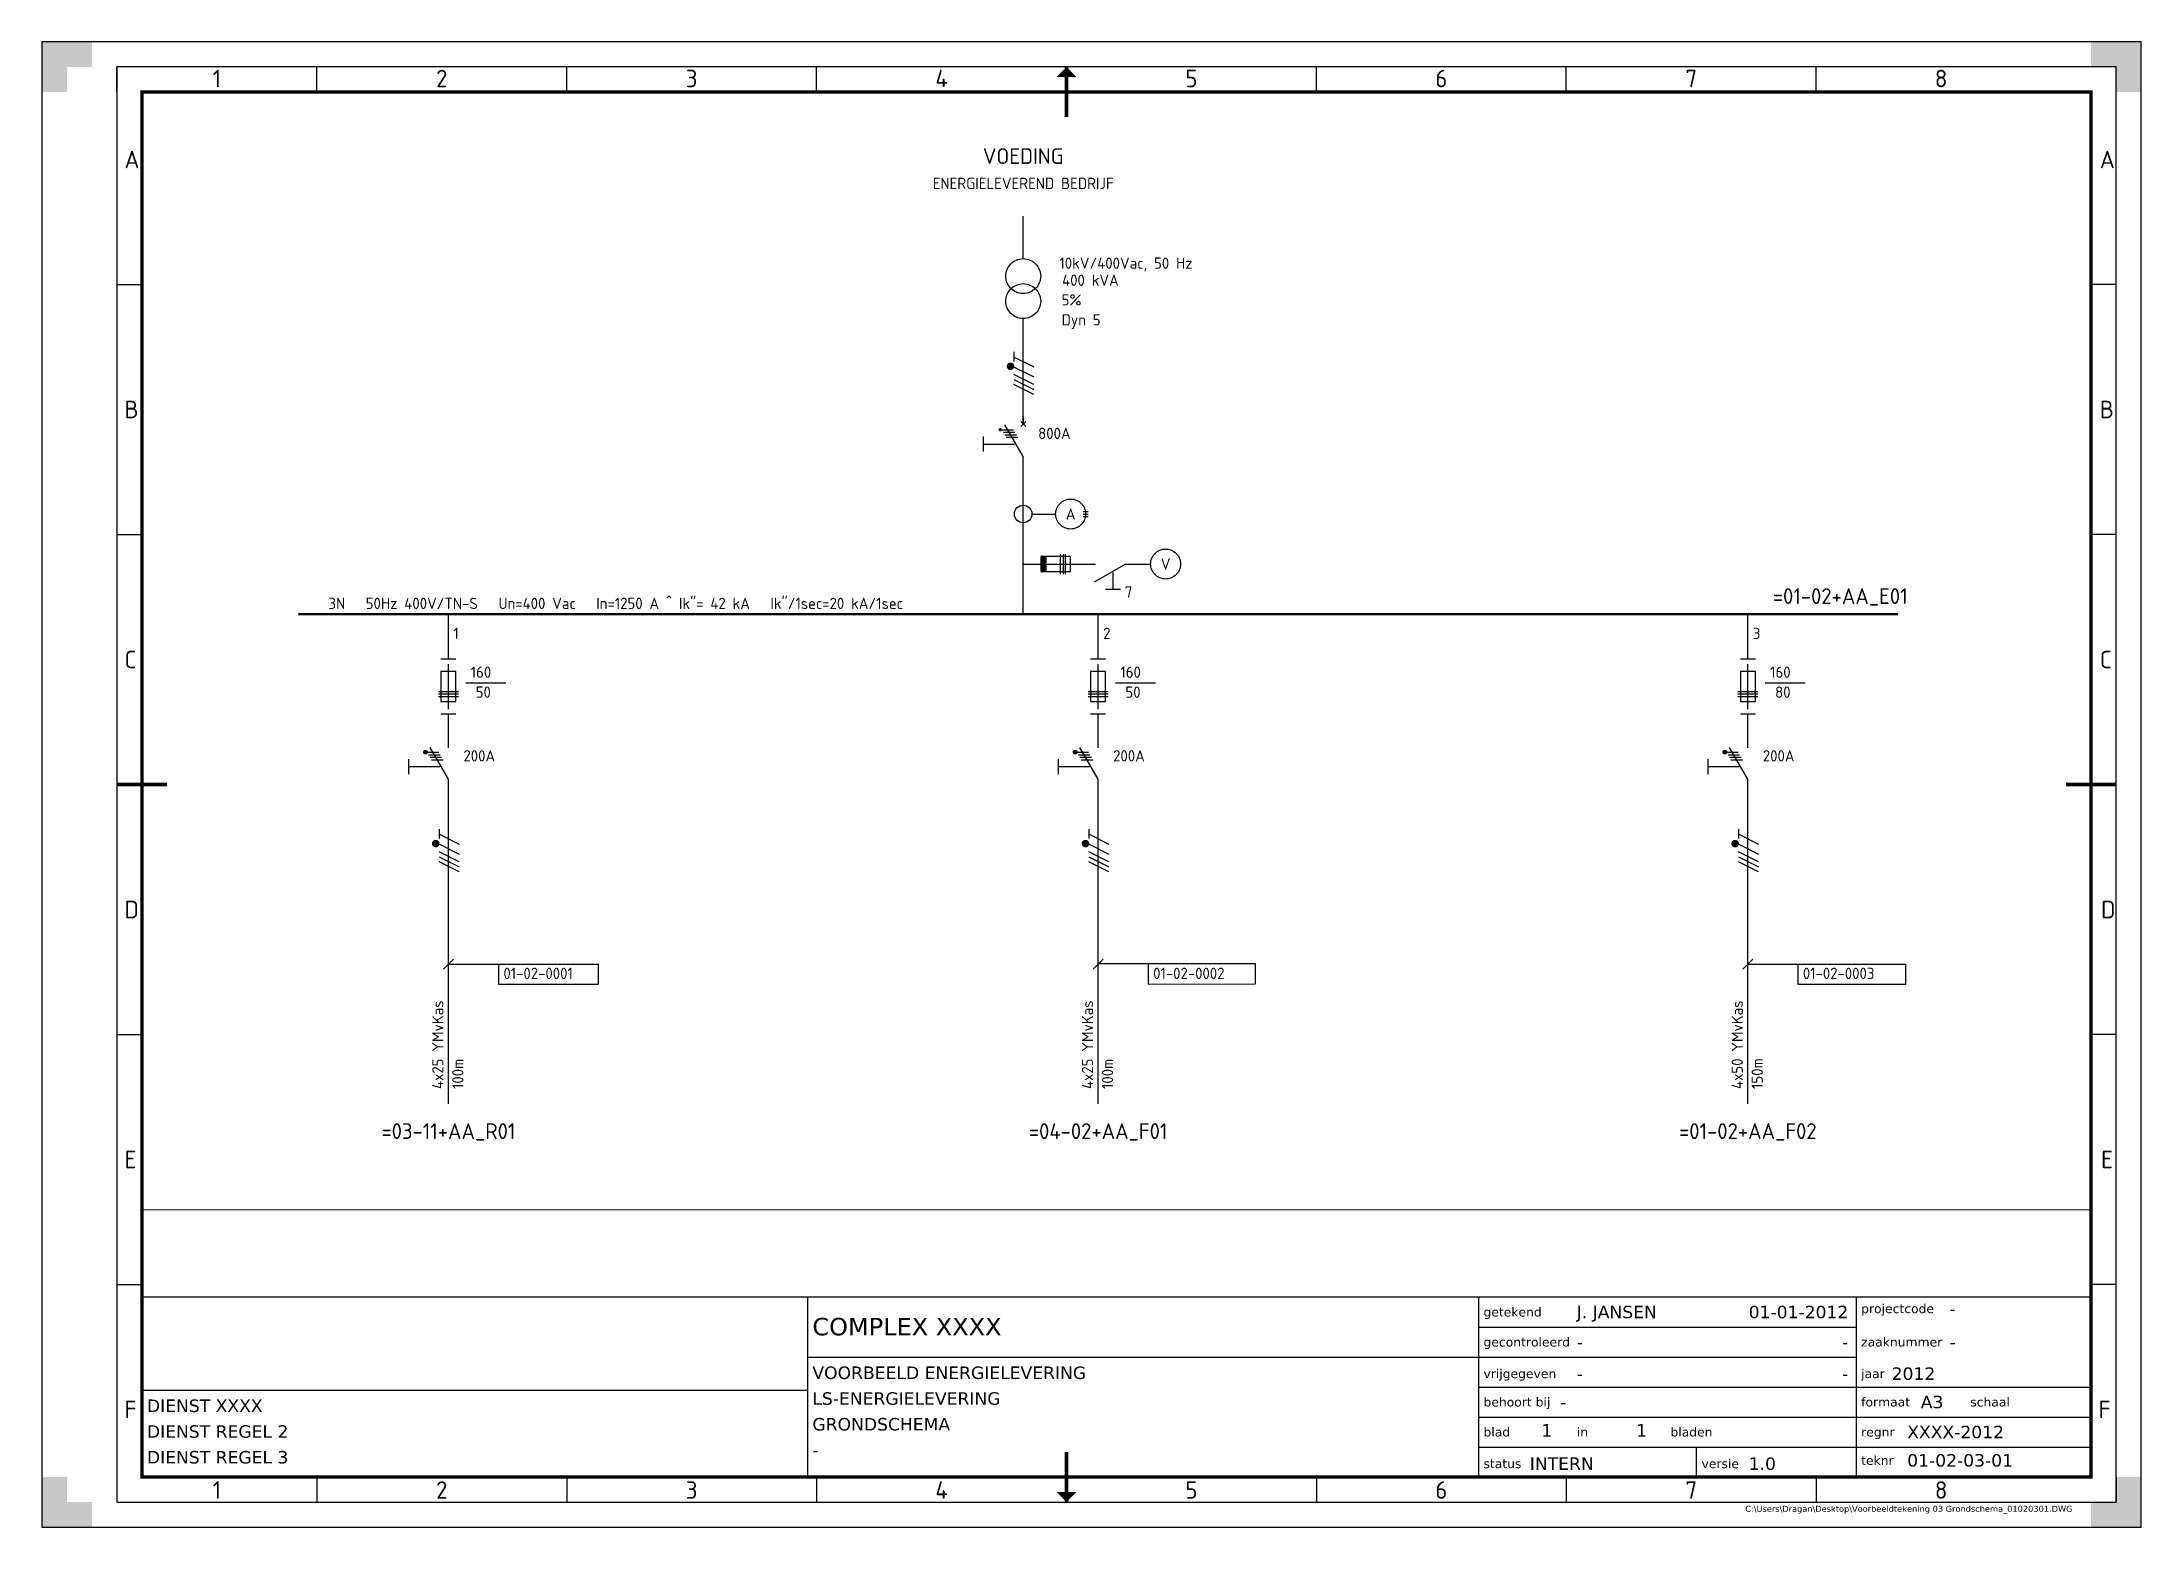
# Paper-space layout '01-02-03-01' of a CAD drawing. Extents: x 0 to 420, y 0 to 297.
# The model-space entities are those that its viewports show. They can reach past a viewport. Long polylines and large blocks are cut down to what shows.
import ezdxf
from ezdxf.enums import TextEntityAlignment as Align

# ---------------------------------------------------------------- set-up
doc = ezdxf.new("R2010")
doc.units = 0
for name, color, linetype, lineweight in [('N-CO-KL-ET_SCHEMA-T25', 7, 'Continuous', 25), ('N-CO-KL-ET_SCHEMA-T35', 50, 'Continuous', 35), ('N-CO-KL-ET_SCHEMA_COMPONENT-A', 10, 'Continuous', 25), ('N-CO-KL-ET_SCHEMA_COMPONENT-G', 10, 'Continuous', 25), ('N-CO-KL-ET_SCHEMA_COMPONENT-T25', 7, 'Continuous', 25), ('N-CO-KL-ET_SCHEMA_DIAGRAM-G', 7, 'Continuous', 25), ('N-CO-KL-ET_SCHEMA_DIAGRAM-T25', 7, 'Continuous', 25), ('N-CO-KL-ET_SCHEMA_KABEL-G', 50, 'Continuous', 25), ('N-CO-KL-ET_SCHEMA_VOEDINGSLIJN-G', 30, 'Continuous', 50), ('X-XX-AL-TEKENBLAD-S', 7, 'Continuous', 25), ('X-XX-AL-TEKENBLAD-T18', 7, 'Continuous', 18), ('X-XX-AL-TEKENBLAD-T25', 7, 'Continuous', 25), ('X-XX-AL-TEKENBLAD_KADER-G', 7, 'Continuous', 25), ('X-XX-AL-TEKENBLAD_KADER_AFSNIJMARKERING-G', 7, 'Continuous', 25), ('X-XX-AL-TEKENBLAD_KADER_CENTERMARKERING-G', 7, 'Continuous', 25), ('X-XX-AL-TEKENBLAD_KADER_ROOSTERVERDELING-G', 7, 'Continuous', 25), ('X-XX-AL-TEKENBLAD_KADER_ROOSTERVERDELING-T35', 7, 'Continuous', 35), ('X-XX-AL-TEKENBLAD_KADER_VOUWMERK-G', 7, 'Continuous', 18), ('X-XX-AL-TEKENBLAD_TITELBLOK-G', 7, 'Continuous', 25), ('X-XX-AL-TEKENBLAD_VIEWPORT-G', 7, 'Continuous', 18)]:
    doc.layers.add(name, color=color, linetype=linetype, lineweight=lineweight)
doc.styles.add('NLCS-ISO', font='NLCS-ISO.ttf')
doc.styles.get("Standard").update_dxf_attribs({"font": 'NLCS-ISO.ttf'})
doc.styles.add('VERDANA', font='verdana.ttf')

# ---------------------------------------------------------------- blocks, each defined once
blk = doc.blocks.new('SAL-TEKENBLAD-A3-SO')
at = {"layer": 'X-XX-AL-TEKENBLAD_KADER_AFSNIJMARKERING-G'}
for points in [[(10, 297), (0, 297), (0, 287), (5, 287), (5, 292), (10, 292)], [(420, 287), (420, 297), (410, 297), (410, 292), (415, 292), (415, 287)], [(0, 10), (0, 0), (10, 0), (10, 5), (5, 5), (5, 10)], [(410, 0), (420, 0), (420, 10), (415, 10), (415, 5), (410, 5)]]:
    blk.add_hatch(color=256, dxfattribs=at).paths.add_polyline_path(points)
at = {"layer": 'X-XX-AL-TEKENBLAD_KADER_VOUWMERK-G'}
for points in [[(203, 290), (205, 292), (207, 290)], [(203, 7), (205, 5), (207, 7)]]:
    blk.add_hatch(color=256, dxfattribs=at).paths.add_polyline_path(points)
at = {"layer": 'X-XX-AL-TEKENBLAD_KADER-G'}
for p, q in [((420, 297), (0, 297)), ((0, 297), (0, 0)), ((420, 0), (420, 297)), ((0, 0), (420, 0))]:
    blk.add_line(p, q, dxfattribs=at)
at = {"layer": 'X-XX-AL-TEKENBLAD_KADER-G', "const_width": 0.7}
blk.add_lwpolyline([(20, 10), (410, 10), (410, 287), (20, 287)], close=True, dxfattribs=at)
at = {"layer": 'X-XX-AL-TEKENBLAD_KADER_CENTERMARKERING-G', "const_width": 0.7, "flags": 128}
for points in [[(205, 292), (205, 282)], [(15, 148.5), (25, 148.5)], [(415, 148.5), (405, 148.5)], [(205, 5), (205, 15)]]:
    blk.add_lwpolyline(points, dxfattribs=at)
at = {"layer": 'X-XX-AL-TEKENBLAD_KADER_ROOSTERVERDELING-G'}
for p, q in [((415, 292), (15, 292)), ((15, 287), (15, 292)), ((15, 292), (15, 5)), ((55, 287), (55, 292)), ((105, 287), (105, 292)), ((155, 287), (155, 292)), ((255, 287), (255, 292)), ((305, 287), (305, 292)), ((355, 287), (355, 292)), ((415, 287), (415, 292)), ((415, 5), (415, 292)), ((15, 248.5), (20, 248.5)), ((415, 248.5), (410, 248.5)), ((15, 198.5), (20, 198.5)), ((415, 198.5), (410, 198.5)), ((15, 98.5), (20, 98.5)), ((415, 98.5), (410, 98.5)), ((15, 48.5), (20, 48.5)), ((415, 48.5), (410, 48.5)), ((15, 10), (15, 5)), ((55, 10), (55, 5)), ((105, 10), (105, 5)), ((155, 10), (155, 5)), ((255, 10), (255, 5)), ((305, 10), (305, 5)), ((355, 10), (355, 5)), ((415, 10), (415, 5)), ((15, 5), (415, 5))]:
    blk.add_line(p, q, dxfattribs=at)
at = {"layer": 'X-XX-AL-TEKENBLAD_KADER_ROOSTERVERDELING-T35', "lineweight": 35, "style": 'NLCS-ISO'}
for s, p in [('1', (35, 286.9)), ('2', (80, 286.9)), ('3', (130, 286.9)), ('4', (180, 286.9)), ('5', (230, 286.9)), ('6', (280, 286.9)), ('7', (330, 286.9)), ('8', (380, 286.9)), ('1', (35, 4.6)), ('2', (80, 4.6)), ('3', (130, 4.6)), ('4', (180, 4.6)), ('5', (230, 4.6)), ('6', (280, 4.6)), ('7', (330, 4.6)), ('8', (380, 4.6))]:
    blk.add_text(s, height=3.5, dxfattribs=at).set_placement(p, align=Align.BOTTOM_CENTER)
for s, p in [('A', (16.5, 273.5)), ('A', (411.75, 273.5)), ('B', (16.5, 223.5)), ('B', (411.75, 223.5)), ('C', (16.5, 173.5)), ('C', (411.75, 173.5)), ('D', (16.5, 123.5)), ('D', (412, 123.5)), ('E', (16.5, 73.5)), ('E', (412, 73.5)), ('F', (16.5, 23.5)), ('F', (411.5, 23.5))]:
    blk.add_text(s, height=3.5, dxfattribs=at).set_placement(p, align=Align.MIDDLE_LEFT)
blk = doc.blocks.new('SAL-TITELBLOK_RWS_LANG')
at = {"layer": 'X-XX-AL-TEKENBLAD_TITELBLOK-G'}
for p, q in [((-256.85, 36), (-256.85, 0)), ((-122.57, 36), (-122.57, 0)), ((-47, 36), (-47, 0)), ((-122.57, 30), (-47, 30)), ((-256.85, 24), (-122.57, 24)), ((-122.57, 24), (-47, 24)), ((-390, 17.4), (-256.85, 17.4)), ((-122.57, 18), (0, 18)), ((-122.57, 12), (0, 12)), ((-122.57, 6), (0, 6)), ((-78.94, 0), (-78.94, 6))]:
    blk.add_line(p, q, dxfattribs=at)
at = {"layer": 'X-XX-AL-TEKENBLAD_TITELBLOK-G', "const_width": 0.3}
blk.add_lwpolyline([(0, 0), (0, 36), (-390, 36), (-390, 0)], close=True, dxfattribs=at)
at = {"layer": 'X-XX-AL-TEKENBLAD-T18', "style": 'VERDANA'}
for s, p in [('getekend', (-121.57, 33)), ('projectcode', (-46, 33.67)), ('gecontroleerd', (-121.57, 27)), ('zaaknummer', (-46, 27)), ('vrijgegeven', (-121.57, 20.67)), ('jaar', (-46, 20.67)), ('behoort bij', (-121.57, 15)), ('formaat', (-46, 15)), ('schaal', (-24.17, 15)), ('blad                 in                     bladen', (-121.57, 9)), ('regnr', (-46, 9)), ('teknr', (-46, 3.33)), ('status', (-121.57, 2.67)), ('versie', (-77.94, 2.67))]:
    blk.add_text(s, height=1.8, dxfattribs=at).set_placement(p, align=Align.MIDDLE_LEFT)
at = {"layer": 'X-XX-AL-TEKENBLAD-T25', "insert": (-3.71, -5.76), "char_height": 1.2, "attachment_point": 3, "style": 'VERDANA'}
blk.add_mtext('C:\\\\Users\\\\Dragan\\\\Desktop\\\\Voorbeeldtekening 03 Grondschema_01020301.DWG', dxfattribs=at)
at = {"layer": 'X-XX-AL-TEKENBLAD-T25', "style": 'VERDANA', "flags": 3}
for tag, p in [('NL_META_DOCUMENTSOORT', (-44, 43.39)), ('NL_META_EIGENAAR', (-44, 38.55))]:
    blk.add_attdef(tag, p, '', height=2.5, dxfattribs=at)
at = {"layer": 'X-XX-AL-TEKENBLAD-T25', "style": 'VERDANA'}
for tag, p in [('NL_META_OPSTELLER', (-102.91, 33)), ('NL_META_PROJECTCODE', (-28.34, 33.67)), ('NL_META_CONTROLER', (-102.91, 27)), ('NL_META_ZAAKNUMMER', (-28.32, 27)), ('NL_META_AUTORISATOR', (-102.91, 20.67)), ('NL_META_JAAR', (-39.9, 20.67)), ('NL_META_RELATIE', (-106.2, 15)), ('NL_META_FORMAAT', (-34.08, 15)), ('NL_META_SCHAAL', (-14.74, 15)), ('NL_META_DOCUMENTNR', (-36.78, 9)), ('NL_META_ID_NUMMER', (-36.78, 3.33)), ('NL_META_DOCUMENTSTATUS', (-112.3, 2.67)), ('NL_META_REVISIE', (-68.51, 2.67))]:
    blk.add_attdef(tag, text='', height=2.5, dxfattribs=at).set_placement(p, align=Align.MIDDLE_LEFT)
for tag, p in [('NL_META_TEKEN_DATUM', (-48.57, 33)), ('NL_META_CONTROLE_DATUM', (-48.57, 27)), ('NL_META_VRIJGAVE_DATUM', (-48.57, 20.67))]:
    blk.add_attdef(tag, text='', height=2.5, dxfattribs=at).set_placement(p, align=Align.MIDDLE_RIGHT)
for tag, p, height in [('NL_META_PROJECTOMSCHRIJVING', (-255.85, 28.33), 3.5), ('NL_META_TEKENINGOMSCHRIJVING_01', (-255.85, 19.6), 2.5), ('NL_META_TEKENINGOMSCHRIJVING_02', (-255.85, 14.45), 2.5), ('NL_META_DIENST1', (-389, 13), 2.5), ('NL_META_DIENST2', (-389, 7.85), 2.5), ('NL_META_TEKENINGOMSCHRIJVING_03', (-255.85, 9.3), 2.5), ('NL_META_DIENST3', (-389, 2.7), 2.5), ('NL_META_TEKENINGOMSCHRIJVING_04', (-255.85, 4.15), 2.5)]:
    blk.add_attdef(tag, p, '', height=height, dxfattribs=at)
for tag, p in [('NL_META_BLADNUMMER', (-108.91, 9.33)), ('NL_META_AANTAL_BLADEN', (-89.95, 9.33))]:
    blk.add_attdef(tag, text='', height=2.5, dxfattribs=at).set_placement(p, align=Align.MIDDLE_CENTER)

msp = doc.modelspace()

# ---------------------------------------------------------------- hatches: boundary and pattern name
at = {"layer": 'N-CO-KL-ET_SCHEMA_COMPONENT-A'}
h = msp.add_hatch(color=256, dxfattribs=at)
h.dxf.hatch_style = 1
h.paths.add_polyline_path([(179.5, 130.53), (178.5, 130.53), (178.5, 129.03), (179.5, 129.03)])
h = msp.add_hatch(color=256, dxfattribs=at)
h.dxf.hatch_style = 1
h.paths.add_polyline_path([(179.5, 129.03), (178.5, 129.03), (178.5, 127.53), (179.5, 127.53)])

# ---------------------------------------------------------------- linework, layer by layer
at = {"layer": 'N-CO-KL-ET_SCHEMA_COMPONENT-G'}
for p, q in [((170.75, 155.89), (173.06, 155.89)), ((175, 150.53), (171.35, 156.84)), ((174.5, 157.53), (175.5, 156.53)), ((175.5, 157.53), (174.5, 156.53)), ((175, 158.53), (175, 157.03)), ((167, 154.53), (167, 151.53)), ((167, 153.03), (173.27, 153.03)), ((171.04, 155.39), (173.35, 155.39)), ((171.33, 154.89), (173.64, 154.89)), ((171.62, 154.39), (173.93, 154.39)), ((176.75, 139.03), (181.5, 139.03)), ((187, 139.53), (188, 139.53)), ((187, 139.03), (188, 139.03)), ((187, 138.53), (188, 138.53)), ((178.5, 130.53), (178.5, 127.53)), ((184.5, 130.53), (178.5, 130.53)), ((182.5, 127.03), (182.5, 131.03)), ((183, 131.03), (183, 127.03)), ((183.5, 127.03), (183.5, 131.03)), ((184.5, 127.53), (184.5, 130.53)), ((175, 129.03), (189.5, 129.03)), ((178.5, 127.53), (184.5, 127.53)), ((195.5, 129.03), (189.19, 125.38)), ((193, 124.03), (193, 127.3)), ((195.5, 129.03), (200.5, 129.03)), ((191.5, 124.03), (194.5, 124.03)), ((61.5, 110.03), (58.5, 110.03)), ((191.5, 110.03), (188.5, 110.03)), ((321.5, 110.03), (318.5, 110.03)), ((58.5, 107.53), (58.5, 101.53)), ((61.5, 107.53), (58.5, 107.53)), ((60, 100.03), (60, 109.03)), ((61.5, 101.53), (61.5, 107.53)), ((63.46, 105.28), (71.46, 105.28)), ((188.5, 107.53), (188.5, 101.53)), ((191.5, 107.53), (188.5, 107.53)), ((190, 100.03), (190, 109.03)), ((191.5, 101.53), (191.5, 107.53)), ((193.46, 105.28), (201.46, 105.28)), ((318.5, 107.53), (318.5, 101.53)), ((321.5, 107.53), (318.5, 107.53)), ((320, 100.03), (320, 109.03)), ((321.5, 101.53), (321.5, 107.53)), ((323.46, 105.28), (331.46, 105.28)), ((58, 103.53), (62, 103.53)), ((62, 103.03), (58, 103.03)), ((58, 102.53), (62, 102.53)), ((58.5, 101.53), (61.5, 101.53)), ((188, 103.53), (192, 103.53)), ((192, 103.03), (188, 103.03)), ((188, 102.53), (192, 102.53)), ((188.5, 101.53), (191.5, 101.53)), ((318, 103.53), (322, 103.53)), ((322, 103.03), (318, 103.03)), ((318, 102.53), (322, 102.53)), ((318.5, 101.53), (321.5, 101.53)), ((61.5, 99.03), (58.5, 99.03)), ((191.5, 99.03), (188.5, 99.03)), ((321.5, 99.03), (318.5, 99.03)), ((52, 90.03), (52, 87.03)), ((52, 88.53), (58.27, 88.53)), ((55.75, 91.39), (58.06, 91.39)), ((56.04, 90.89), (58.35, 90.89)), ((56.33, 90.39), (58.64, 90.39)), ((60, 86.03), (56.35, 92.34)), ((56.62, 89.89), (58.93, 89.89)), ((182, 90.03), (182, 87.03)), ((182, 88.53), (188.27, 88.53)), ((185.75, 91.39), (188.06, 91.39)), ((186.04, 90.89), (188.35, 90.89)), ((186.33, 90.39), (188.64, 90.39)), ((190, 86.03), (186.35, 92.34)), ((186.62, 89.89), (188.93, 89.89)), ((312, 90.03), (312, 87.03)), ((312, 88.53), (318.27, 88.53)), ((315.75, 91.39), (318.06, 91.39)), ((316.04, 90.89), (318.35, 90.89)), ((316.33, 90.39), (318.64, 90.39)), ((320, 86.03), (316.35, 92.34)), ((316.62, 89.89), (318.93, 89.89))]:
    msp.add_line(p, q, dxfattribs=at)
msp.add_lwpolyline([(170.23, 155.89, 0.34, 0.34, 1), (170.57, 155.89, 0.34, 0.34, 1)], format="xyseb", close=True, dxfattribs=at)
at = {"layer": 'N-CO-KL-ET_SCHEMA_COMPONENT-G', "flags": 128}
msp.add_lwpolyline([(179.5, 130.53), (179.5, 127.53)], dxfattribs=at)
at = {"layer": 'N-CO-KL-ET_SCHEMA_COMPONENT-G'}
for centre, radius in [((175, 186.6), 3.5), ((175, 181.6), 3.5), ((175, 139.03), 1.75), ((184.5, 139.03), 3), ((203.5, 129.03), 3), ((55.4, 91.39), 0.353), ((55.4, 91.39), 0.303), ((55.4, 91.39), 0.254), ((55.4, 91.39), 0.204), ((55.4, 91.39), 0.154), ((55.4, 91.39), 0.104), ((55.4, 91.39), 0.0535), ((55.4, 91.39), 0.0035), ((185.4, 91.39), 0.353), ((185.4, 91.39), 0.303), ((185.4, 91.39), 0.254), ((185.4, 91.39), 0.204), ((185.4, 91.39), 0.154), ((185.4, 91.39), 0.104), ((185.4, 91.39), 0.0535), ((185.4, 91.39), 0.0035), ((315.4, 91.39), 0.353), ((315.4, 91.39), 0.303), ((315.4, 91.39), 0.254), ((315.4, 91.39), 0.204), ((315.4, 91.39), 0.154), ((315.4, 91.39), 0.104), ((315.4, 91.39), 0.0535), ((315.4, 91.39), 0.0035)]:
    msp.add_circle(centre, radius, dxfattribs=at)
at = {"layer": 'N-CO-KL-ET_SCHEMA_DIAGRAM-G'}
for p, q in [((59, 48.03), (61, 50.03)), ((60, 49.03), (90, 49.03)), ((70, 49.03), (70, 45.03)), ((90, 45.03), (90, 49.03)), ((189, 48.03), (191, 50.03)), ((221.49, 49.06), (190, 49.06)), ((200, 49.03), (200, 45.03)), ((221.49, 45.06), (221.49, 49.06)), ((319, 48.03), (321, 50.03)), ((320, 49.03), (351.58, 49.03)), ((330, 49.03), (330, 45.03)), ((351.58, 45.03), (351.58, 49.03)), ((70, 45.03), (90, 45.03)), ((200, 45.03), (221.49, 45.06)), ((330, 45.03), (351.58, 45.03))]:
    msp.add_line(p, q, dxfattribs=at)
at = {"layer": 'N-CO-KL-ET_SCHEMA_KABEL-G'}
for p, q in [((175, 190.1), (175, 198.6)), ((175, 157.03), (175, 178.1)), ((173.13, 171.46), (173.13, 169.56)), ((177.18, 168.39), (173.13, 170.42)), ((177.18, 166.39), (173.13, 168.42)), ((177.15, 164.9), (173.15, 166.9)), ((173.15, 165.9), (177.15, 163.9)), ((177.15, 162.9), (173.15, 164.9)), ((175, 119.03), (175, 150.53)), ((60, 110.03), (60, 119.03)), ((190, 110.03), (190, 119.03)), ((320, 110.03), (320, 119.03)), ((60, 92.28), (60, 99.03)), ((190, 92.28), (190, 99.03)), ((320, 92.28), (320, 99.03)), ((60, 21.06), (60, 86.03)), ((190, 21.06), (190, 86.03)), ((320, 21.06), (320, 86.03)), ((58.13, 76.01), (58.13, 74.11)), ((188.13, 76.01), (188.13, 74.11)), ((318.13, 76.01), (318.13, 74.11)), ((62.18, 72.94), (58.13, 74.97)), ((62.18, 70.94), (58.13, 72.97)), ((62.15, 69.45), (58.15, 71.45)), ((192.18, 72.94), (188.13, 74.97)), ((192.18, 70.94), (188.13, 72.97)), ((192.15, 69.45), (188.15, 71.45)), ((322.18, 72.94), (318.13, 74.97)), ((322.18, 70.94), (318.13, 72.97)), ((322.15, 69.45), (318.15, 71.45)), ((58.15, 70.45), (62.15, 68.45)), ((62.15, 67.45), (58.15, 69.45)), ((188.15, 70.45), (192.15, 68.45)), ((192.15, 67.45), (188.15, 69.45)), ((318.15, 70.45), (322.15, 68.45)), ((322.15, 67.45), (318.15, 69.45))]:
    msp.add_line(p, q, dxfattribs=at)
for points in [[(172.08, 168.56, 0.75, 0.75, 1), (172.83, 168.56, 0.75, 0.75, 1)], [(57.08, 73.11, 0.75, 0.75, 1), (57.83, 73.11, 0.75, 0.75, 1)], [(187.08, 73.11, 0.75, 0.75, 1), (187.83, 73.11, 0.75, 0.75, 1)], [(317.08, 73.11, 0.75, 0.75, 1), (317.83, 73.11, 0.75, 0.75, 1)]]:
    msp.add_lwpolyline(points, format="xyseb", close=True, dxfattribs=at)
at = {"layer": 'N-CO-KL-ET_SCHEMA_VOEDINGSLIJN-G'}
msp.add_line((30, 119.03), (350, 119.03), dxfattribs=at)

# ---------------------------------------------------------------- texts
at = {"layer": 'N-CO-KL-ET_SCHEMA-T25', "style": 'NLCS-ISO'}
msp.add_text('ENERGIELEVEREND BEDRIJF', height=2.25, dxfattribs=at).set_placement((175, 204.03), align=Align.CENTER)
for s, p in [('3N   50Hz 400V/TN-S   Un=400 Vac   In=1250 A ^  Ik"= 42 kA   Ik"/1sec=20 kA/1sec', (36, 120.03)), ('1', (61, 114.03)), ('2', (191, 114.03)), ('3', (321, 114.03))]:
    msp.add_text(s, height=2.25, dxfattribs=at).set_placement(p)
for s, p in [('4x25 YMvKas', (59, 24.03)), ('4x25 YMvKas', (189, 24.03)), ('4x50 YMvKas', (319, 24.03)), ('100m', (63, 24.03)), ('100m', (193, 24.03)), ('150m', (323, 24.03))]:
    msp.add_text(s, height=2.25, rotation=90, dxfattribs=at).set_placement(p)
at = {"layer": 'N-CO-KL-ET_SCHEMA-T35', "style": 'NLCS-ISO'}
for s, p in [('VOEDING', (175, 209.03)), ('=03-11+AA_R01', (60, 14.03)), ('=04-02+AA_F01', (190, 14.03)), ('=01-02+AA_F02', (320, 14.03))]:
    msp.add_text(s, height=3.15, dxfattribs=at).set_placement(p, align=Align.CENTER)
msp.add_text('=01-02+AA_E01', height=3.15, dxfattribs=at).set_placement((325, 121.03))
at = {"layer": 'N-CO-KL-ET_SCHEMA_COMPONENT-T25', "style": 'NLCS-ISO'}
for s, p in [('10kV/400Vac, 50 Hz', (182.25, 188.08)), ('400 kVA', (182.79, 184.66)), ('5%', (182.7, 180.73)), ('Dyn 5', (182.7, 176.73)), ('800A', (178, 154.03)), ('7', (195.34, 122.32)), ('160', (64.46, 106.28)), ('160', (194.46, 106.28)), ('160', (324.46, 106.28)), ('50', (65.46, 102.28)), ('50', (195.46, 102.28)), ('80', (325.46, 102.28)), ('200A', (63, 89.53)), ('200A', (193, 89.53)), ('200A', (323, 89.53))]:
    msp.add_text(s, height=2.25, dxfattribs=at).set_placement(p)
for s, p in [('A', (184.5, 139.03)), ('V', (203.5, 129.03))]:
    msp.add_text(s, height=2.25, dxfattribs=at).set_placement(p, align=Align.MIDDLE)
at = {"layer": 'N-CO-KL-ET_SCHEMA_DIAGRAM-T25'}
for s, p in [('01-02-0001', (71, 46.03)), ('01-02-0002', (201, 46.03)), ('01-02-0003', (331, 46.03))]:
    msp.add_text(s, height=2.25, dxfattribs=at).set_placement(p)

psp = doc.layouts.new('01-02-03-01')

# ---------------------------------------------------------------- linework, layer by layer
at = {"layer": 'X-XX-AL-TEKENBLAD_VIEWPORT-G'}
psp.add_lwpolyline([(20, 67.62), (20, 287), (410, 287), (410, 63.45), (20, 63.45)], close=True, dxfattribs=at)

# ---------------------------------------------------------------- block references
at = {"layer": 'N-CO-KL-ET_SCHEMA_COMPONENT-G'}
ref = psp.add_blockref('SAL-TITELBLOK_RWS_LANG', (410, 10), dxfattribs=at)
ref.add_attrib('NL_META_DOCUMENTNR', 'XXXX-2012', dxfattribs={"layer": 'X-XX-AL-TEKENBLAD-T25', "height": 2.5, "style": 'VERDANA'}).set_placement((373.22, 19), align=Align.MIDDLE_LEFT)
ref.add_attrib('NL_META_ID_NUMMER', '01-02-03-01', dxfattribs={"layer": 'X-XX-AL-TEKENBLAD-T25', "height": 2.5, "style": 'VERDANA'}).set_placement((373.22, 13.33), align=Align.MIDDLE_LEFT)
ref.add_attrib('NL_META_PROJECTOMSCHRIJVING', 'COMPLEX XXXX', (154.15, 38.33), dxfattribs={"layer": 'X-XX-AL-TEKENBLAD-T25', "height": 3.5, "style": 'VERDANA'})
ref.add_attrib('NL_META_TEKENINGOMSCHRIJVING_01', 'VOORBEELD ENERGIELEVERING', (154.15, 29.6), dxfattribs={"layer": 'X-XX-AL-TEKENBLAD-T25', "height": 2.5, "style": 'VERDANA'})
ref.add_attrib('NL_META_TEKENINGOMSCHRIJVING_02', 'LS-ENERGIELEVERING', (154.15, 24.45), dxfattribs={"layer": 'X-XX-AL-TEKENBLAD-T25', "height": 2.5, "style": 'VERDANA'})
ref.add_attrib('NL_META_TEKENINGOMSCHRIJVING_03', 'GRONDSCHEMA', (154.15, 19.3), dxfattribs={"layer": 'X-XX-AL-TEKENBLAD-T25', "height": 2.5, "style": 'VERDANA'})
ref.add_attrib('NL_META_TEKENINGOMSCHRIJVING_04', '-', (154.15, 14.15), dxfattribs={"layer": 'X-XX-AL-TEKENBLAD-T25', "height": 2.5, "style": 'VERDANA'})
ref.add_attrib('NL_META_DIENST1', 'DIENST XXXX', (21, 23), dxfattribs={"layer": 'X-XX-AL-TEKENBLAD-T25', "height": 2.5, "style": 'VERDANA'})
ref.add_attrib('NL_META_DIENST2', 'DIENST REGEL 2', (21, 17.85), dxfattribs={"layer": 'X-XX-AL-TEKENBLAD-T25', "height": 2.5, "style": 'VERDANA'})
ref.add_attrib('NL_META_DIENST3', 'DIENST REGEL 3', (21, 12.7), dxfattribs={"layer": 'X-XX-AL-TEKENBLAD-T25', "height": 2.5, "style": 'VERDANA'})
ref.add_attrib('NL_META_PROJECTCODE', '-', dxfattribs={"layer": 'X-XX-AL-TEKENBLAD-T25', "height": 2.5, "style": 'VERDANA'}).set_placement((381.66, 43.67), align=Align.MIDDLE_LEFT)
ref.add_attrib('NL_META_ZAAKNUMMER', '-', dxfattribs={"layer": 'X-XX-AL-TEKENBLAD-T25', "height": 2.5, "style": 'VERDANA'}).set_placement((381.68, 37), align=Align.MIDDLE_LEFT)
ref.add_attrib('NL_META_JAAR', '2012', dxfattribs={"layer": 'X-XX-AL-TEKENBLAD-T25', "height": 2.5, "style": 'VERDANA'}).set_placement((370.1, 30.67), align=Align.MIDDLE_LEFT)
ref.add_attrib('NL_META_RELATIE', '-', dxfattribs={"layer": 'X-XX-AL-TEKENBLAD-T25', "height": 2.5, "style": 'VERDANA'}).set_placement((303.8, 25), align=Align.MIDDLE_LEFT)
ref.add_attrib('NL_META_DOCUMENTSTATUS', 'INTERN', dxfattribs={"layer": 'X-XX-AL-TEKENBLAD-T25', "height": 2.5, "style": 'VERDANA'}).set_placement((297.7, 12.67), align=Align.MIDDLE_LEFT)
ref.add_attrib('NL_META_REVISIE', '1.0', dxfattribs={"layer": 'X-XX-AL-TEKENBLAD-T25', "height": 2.5, "style": 'VERDANA'}).set_placement((341.49, 12.67), align=Align.MIDDLE_LEFT)
ref.add_attrib('NL_META_BLADNUMMER', '1', dxfattribs={"layer": 'X-XX-AL-TEKENBLAD-T25', "height": 2.5, "style": 'VERDANA'}).set_placement((301.09, 19.33), align=Align.MIDDLE_CENTER)
ref.add_attrib('NL_META_AANTAL_BLADEN', '1', dxfattribs={"layer": 'X-XX-AL-TEKENBLAD-T25', "height": 2.5, "style": 'VERDANA'}).set_placement((320.05, 19.33), align=Align.MIDDLE_CENTER)
ref.add_attrib('NL_META_FORMAAT', 'A3', dxfattribs={"layer": 'X-XX-AL-TEKENBLAD-T25', "height": 2.5, "style": 'VERDANA'}).set_placement((375.92, 25), align=Align.MIDDLE_LEFT)
ref.add_attrib('NL_META_OPSTELLER', 'J. JANSEN', dxfattribs={"layer": 'X-XX-AL-TEKENBLAD-T25', "height": 2.5, "style": 'VERDANA'}).set_placement((307.09, 43), align=Align.MIDDLE_LEFT)
ref.add_attrib('NL_META_TEKEN_DATUM', '01-01-2012', dxfattribs={"layer": 'X-XX-AL-TEKENBLAD-T25', "height": 2.5, "style": 'VERDANA'}).set_placement((361.43, 43), align=Align.MIDDLE_RIGHT)
ref.add_attrib('NL_META_CONTROLER', '-', dxfattribs={"layer": 'X-XX-AL-TEKENBLAD-T25', "height": 2.5, "style": 'VERDANA'}).set_placement((307.09, 37), align=Align.MIDDLE_LEFT)
ref.add_attrib('NL_META_CONTROLE_DATUM', '-', dxfattribs={"layer": 'X-XX-AL-TEKENBLAD-T25', "height": 2.5, "style": 'VERDANA'}).set_placement((361.43, 37), align=Align.MIDDLE_RIGHT)
ref.add_attrib('NL_META_AUTORISATOR', '-', dxfattribs={"layer": 'X-XX-AL-TEKENBLAD-T25', "height": 2.5, "style": 'VERDANA'}).set_placement((307.09, 30.67), align=Align.MIDDLE_LEFT)
ref.add_attrib('NL_META_VRIJGAVE_DATUM', '-', dxfattribs={"layer": 'X-XX-AL-TEKENBLAD-T25', "height": 2.5, "style": 'VERDANA'}).set_placement((361.43, 30.67), align=Align.MIDDLE_RIGHT)
at = {"layer": 'X-XX-AL-TEKENBLAD-S'}
psp.add_blockref('SAL-TEKENBLAD-A3-SO', (0, 0), dxfattribs=at)

# ---------------------------------------------------------------- viewports
at = {"layer": 'X-XX-AL-TEKENBLAD_VIEWPORT-G', "view_target_point": (193.67, 111.66)}
vp = psp.add_viewport(center=(215, 175.23), size=(390, 223.5491), view_center_point=(0, 0), view_height=223.5491, dxfattribs=at)
vp.dxf.flags = 0x10000  # cut along an outline
vp.dxf.clipping_boundary_handle = psp.add_lwpolyline([(20, 67.62), (20, 287), (410, 287), (410, 63.45), (20, 63.45)], format="xyb", close=True, dxfattribs={"invisible": 1}).dxf.handle

doc.saveas('drawing.dxf')
